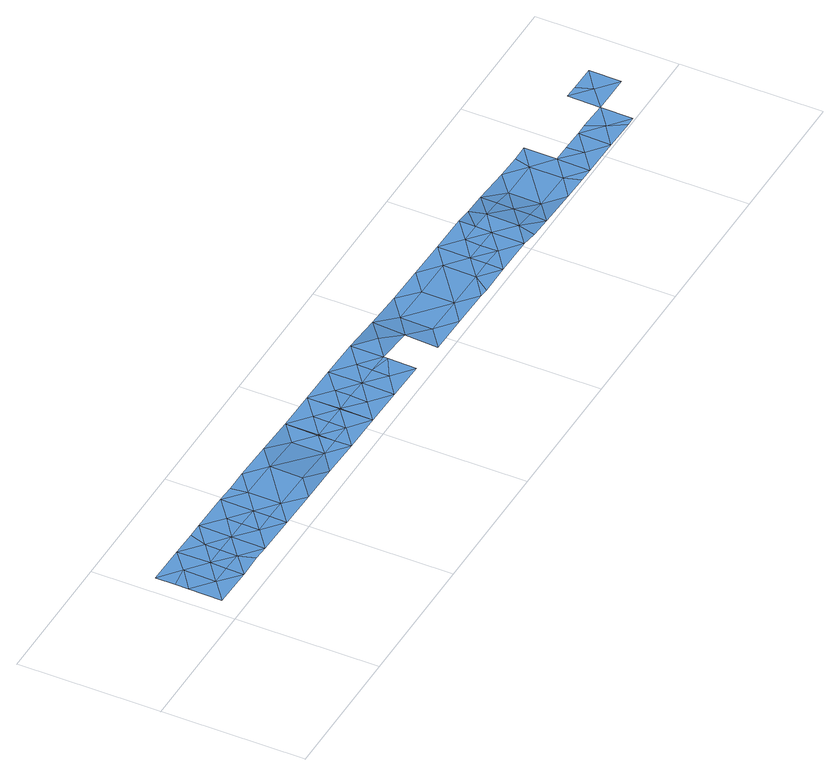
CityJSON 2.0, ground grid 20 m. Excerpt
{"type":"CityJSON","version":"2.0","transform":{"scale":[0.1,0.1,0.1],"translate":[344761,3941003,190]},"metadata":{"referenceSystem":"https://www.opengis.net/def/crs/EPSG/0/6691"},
"CityObjects":{
"waterbody1":{"type":"WaterBody","attributes":{"name":"10","class":"1140","function":"1","WaterBodyRiverFloodingRiskAttribute.description":"5","WaterBodyRiverFloodingRiskAttribute.rankOrg":"3","WaterBodyRiverFloodingRiskAttribute.adminType":"2","WaterBodyRiverFloodingRiskAttribute.scale":"L2"},"geometry":[{"type":"MultiSurface","lod":"1","boundaries":[[[0,1,2]],[[3,1,0]],[[0,4,3]],[[5,4,0]],[[6,4,5]],[[1,3,7]],[[8,9,1]],[[2,1,9]],[[6,10,4]],[[11,3,4]],[[10,11,4]],[[7,12,1]],[[1,12,8]]]}]},
"waterbody2":{"type":"WaterBody","attributes":{"name":"10","class":"1140","function":"1","WaterBodyRiverFloodingRiskAttribute.description":"5","WaterBodyRiverFloodingRiskAttribute.rankOrg":"2","WaterBodyRiverFloodingRiskAttribute.adminType":"2","WaterBodyRiverFloodingRiskAttribute.scale":"L2"},"geometry":[{"type":"MultiSurface","lod":"1","boundaries":[[[13,14,15]],[[16,15,14]],[[15,16,17]],[[18,19,20]],[[19,18,21]],[[22,23,21]],[[24,23,22]],[[23,24,25]],[[26,25,24]],[[27,24,28]],[[29,30,31]],[[14,32,16]],[[33,34,35]],[[34,36,35]],[[37,36,34]],[[36,38,35]],[[39,35,38]],[[40,33,39]],[[31,33,40]],[[41,33,31]],[[41,31,30]],[[40,29,31]],[[33,35,39]],[[42,43,44]],[[3,42,44]],[[45,13,46]],[[47,46,13]],[[20,46,47]],[[46,20,45]],[[48,45,20]],[[45,48,49]],[[49,48,50]],[[48,23,50]],[[48,19,23]],[[49,50,51]],[[51,50,25]],[[52,51,25]],[[52,26,53]],[[54,52,53]],[[55,54,53]],[[56,55,53]],[[57,56,53]],[[58,59,60]],[[7,3,60]],[[61,62,36]],[[63,62,61]],[[64,62,63]],[[64,38,62]],[[65,66,67]],[[26,57,53]],[[25,26,52]],[[26,24,27]],[[50,23,25]],[[68,24,22]],[[21,23,19]],[[48,20,19]],[[17,47,15]],[[15,47,13]],[[69,32,41]],[[32,69,70]],[[69,41,30]],[[39,38,71]],[[65,9,8]],[[72,38,64]],[[38,72,71]],[[70,16,32]],[[68,28,24]],[[14,41,32]],[[9,65,67]],[[63,61,5]],[[36,62,38]],[[6,5,61]],[[3,44,60]],[[58,60,44]],[[73,74,37]],[[74,73,43]],[[42,10,43]],[[11,10,42]],[[3,11,42]],[[10,74,43]],[[12,60,59]],[[7,60,12]],[[59,75,12]],[[10,6,61]],[[10,61,74]],[[61,36,74]],[[75,76,66]],[[76,75,77]],[[59,77,75]],[[12,65,8]],[[12,75,65]],[[75,66,65]],[[36,37,74]]]}]},
"waterbody3":{"type":"WaterBody","attributes":{"name":"10","class":"1140","function":"1","WaterBodyRiverFloodingRiskAttribute.description":"5","WaterBodyRiverFloodingRiskAttribute.rankOrg":"3","WaterBodyRiverFloodingRiskAttribute.adminType":"2","WaterBodyRiverFloodingRiskAttribute.scale":"L2"},"geometry":[{"type":"MultiSurface","lod":"1","boundaries":[[[71,72,78]],[[78,72,79]],[[80,79,81]],[[69,79,80]],[[30,79,69]],[[79,30,78]],[[78,30,29]],[[16,80,81]],[[80,16,70]],[[71,40,39]],[[29,40,78]],[[70,69,80]],[[71,78,40]],[[82,83,84]],[[17,82,47]],[[82,17,83]],[[84,83,81]],[[16,81,83]],[[17,16,83]]]}]},
"waterbody4":{"type":"WaterBody","attributes":{"name":"10","class":"1140","function":"1","WaterBodyRiverFloodingRiskAttribute.description":"5","WaterBodyRiverFloodingRiskAttribute.rankOrg":"3","WaterBodyRiverFloodingRiskAttribute.adminType":"2","WaterBodyRiverFloodingRiskAttribute.scale":"L2"},"geometry":[{"type":"MultiSurface","lod":"1","boundaries":[[[85,86,87]],[[85,87,88]],[[88,87,89]],[[87,90,89]],[[27,28,91]],[[86,92,55]],[[54,55,92]],[[93,90,87]],[[92,86,94]],[[28,93,91]],[[57,91,56]],[[93,87,56]],[[95,94,86]],[[55,56,86]],[[86,85,95]],[[56,87,86]],[[27,91,26]],[[57,26,91]],[[56,91,93]]]}]},
"waterbody5":{"type":"WaterBody","attributes":{"name":"10","class":"1140","function":"1","WaterBodyRiverFloodingRiskAttribute.description":"5","WaterBodyRiverFloodingRiskAttribute.rankOrg":"2","WaterBodyRiverFloodingRiskAttribute.adminType":"2","WaterBodyRiverFloodingRiskAttribute.scale":"L2"},"geometry":[{"type":"MultiSurface","lod":"1","boundaries":[[[96,97,98]],[[99,97,96]],[[100,101,96]],[[85,102,95]],[[94,95,102]],[[101,102,96]],[[85,99,102]],[[88,99,85]],[[88,89,99]],[[102,101,94]],[[103,97,99]],[[104,97,103]],[[105,97,104]],[[99,89,103]],[[98,105,106]],[[107,106,108]],[[96,98,109]],[[105,98,97]],[[96,109,100]],[[110,111,112]],[[110,112,113]],[[102,99,96]],[[98,106,107]],[[108,106,114]],[[115,112,114]],[[114,112,108]],[[108,112,111]],[[112,115,113]],[[105,114,106]]]}]},
"waterbody6":{"type":"WaterBody","attributes":{"name":"10","class":"1140","function":"1","WaterBodyRiverFloodingRiskAttribute.description":"5","WaterBodyRiverFloodingRiskAttribute.rankOrg":"2","WaterBodyRiverFloodingRiskAttribute.adminType":"2","WaterBodyRiverFloodingRiskAttribute.scale":"L2"},"geometry":[{"type":"MultiSurface","lod":"1","boundaries":[[[116,110,117]],[[118,117,119]],[[120,116,117]],[[110,119,117]],[[120,117,118]]]}]}
},
"vertices":[
[118,19,29],[90,43,29],[97,20,29],[119,66,29],[147,42,29],[175,18,29],[176,42,29],[91,67,29],[62,44,29],[62,20,29],[176,65,29],[147,66,29],[63,67,29],
[516,105,26],[459,106,26],[488,82,26],[459,60,26],[487,60,26],[571,12,18],[600,34,18],[572,58,20],[628,11,18],[684,10,18],[657,33,18],[713,32,18],[714,78,18],[742,55,18],[742,32,18],[741,9,18],[374,62,26],[402,61,26],[374,84,26],[431,83,26],[346,108,26],[290,109,28],[318,85,26],[261,86,29],[233,110,29],[317,39,26],[345,62,26],[346,62,26],[403,107,26],[148,88,29],[177,111,29],[120,112,29],[573,104,22],[544,81,26],[516,59,26],[601,80,18],[630,103,18],[657,79,18],[686,102,18],[743,101,18],[771,77,18],[799,100,18],[799,77,18],[798,54,18],[770,55,18],[99,112,29],[63,113,29],[91,89,29],[204,41,29],[260,40,29],[231,17,29],[288,17,27],[34,44,29],[6,68,29],[5,21,29],[696,9,18],[403,61,26],[431,61,26],[345,39,26],[345,16,26],[201,110,29],[204,87,29],[35,90,29],[6,86,29],[6,114,29],
[373,38,26],[402,15,26],[430,37,26],[458,14,26],[516,53,26],[487,36,26],[515,13,26],
[855,53,14],[827,76,18],[826,30,18],[855,30,14],[855,7,12],[822,7,15],[770,31,18],[823,99,16],[798,8,18],[856,99,14],[856,76,14],
[940,74,10],[940,28,10],[969,51,10],[883,29,10],[946,97,10],[912,98,10],[884,75,10],[911,6,10],[947,5,10],[968,5,10],[996,27,10],[994,51,10],[1025,50,10],[969,97,10],[1082,49,10],[1042,50,10],[1053,26,10],[1081,3,10],[1024,4,10],[1068,3,10],
[1083,95,10],[1110,72,10],[1139,94,10],[1138,48,10],[1102,94,10]
]}
